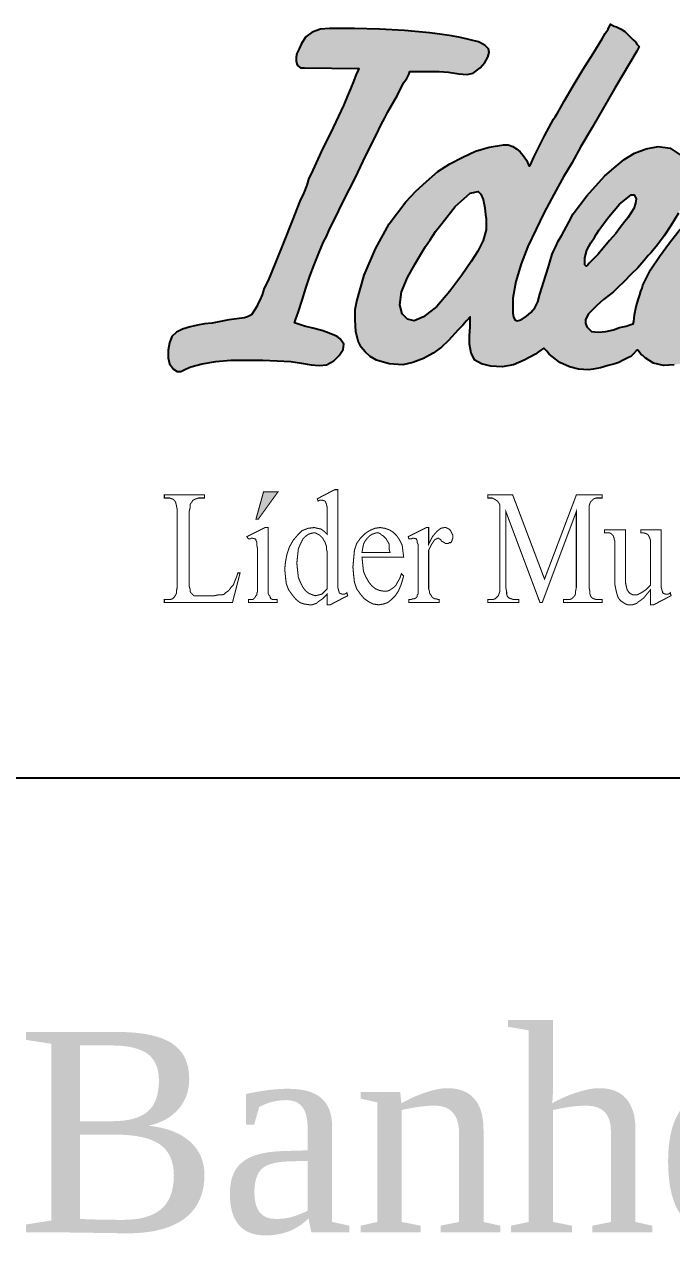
# Model space of a CAD drawing. Extents: x -6357 to -2157, y -7646 to -1706.
# Drawn here: x -5455.6 to -5197.2, y -7103.8 to -6619.9 of the extents above; entities that cross this region are included whole.
import ezdxf

# ---------------------------------------------------------------- set-up
doc = ezdxf.new("R2010")
doc.units = 0
doc.header["$LTSCALE"] = 30
doc.header["$MEASUREMENT"] = 0
doc.layers.get('0').update_dxf_attribs({"linetype": 'CONTINUOUS'})
for name, color, linetype in [('CAMADA_1', 7, 'CONTINUOUS'), ('FINA', 7, 'CONTINUOUS'), ('RAHMEN07', 5, 'CONTINUOUS')]:
    doc.layers.add(name, color=color, linetype=linetype)
doc.styles.add('FA', font='TIMES.TTF')

msp = doc.modelspace()

# ---------------------------------------------------------------- hatches: boundary and pattern name
at = {"linetype": 'CONTINUOUS'}
h = msp.add_hatch(color=5, dxfattribs=at)
h.paths.add_polyline_path([(-5254.6, -6708.631), (-5257.321, -6715.585), (-5259.438, -6722.538), (-5260.647, -6729.19), (-5260.647, -6735.236), (-5260.344, -6736.748), (-5259.739, -6737.957), (-5258.833, -6738.26), (-5257.321, -6737.957), (-5255.205, -6736.446), (-5253.391, -6734.934), (-5251.879, -6733.12), (-5250.67, -6730.701), (-5249.763, -6727.678), (-5248.251, -6722.538), (-5246.437, -6717.097), (-5244.926, -6711.654), (-5244.322, -6710.445), (-5243.414, -6708.631), (-5242.508, -6706.515), (-5240.996, -6704.097), (-5238.275, -6698.957), (-5236.461, -6695.631), (-5231.019, -6688.375), (-5224.065, -6680.515), (-5220.136, -6677.189), (-5216.205, -6673.865), (-5211.973, -6671.445), (-5207.437, -6669.632), (-5202.601, -6668.725), (-5197.764, -6669.329), (-5193.833, -6672.051), (-5190.81, -6676.282), (-5189.904, -6680.515), (-5190.507, -6685.353), (-5192.321, -6690.19), (-5194.438, -6695.329), (-5197.461, -6700.166), (-5200.181, -6704.399), (-5202.903, -6708.026), (-5205.321, -6711.05), (-5206.531, -6712.259), (-5208.345, -6714.376), (-5210.763, -6717.097), (-5213.484, -6719.817), (-5216.205, -6722.538), (-5218.624, -6724.957), (-5220.438, -6726.77), (-5221.647, -6727.678), (-5224.367, -6729.794), (-5227.089, -6732.213), (-5229.205, -6734.329), (-5230.415, -6735.538), (-5231.019, -6736.748), (-5231.623, -6737.957), (-5231.623, -6739.166), (-5231.019, -6740.677), (-5229.205, -6742.491), (-5226.484, -6742.794), (-5223.461, -6742.491), (-5220.438, -6741.887), (-5218.019, -6740.98), (-5215.298, -6740.375), (-5213.484, -6739.771), (-5212.577, -6739.468), (-5212.274, -6738.561), (-5211.973, -6735.84), (-5211.368, -6732.515), (-5210.461, -6729.492), (-5209.857, -6727.98), (-5209.554, -6726.469), (-5208.949, -6725.26), (-5208.647, -6724.05), (-5205.624, -6718.004), (-5201.995, -6712.561), (-5198.066, -6707.12), (-5193.833, -6701.678), (-5184.159, -6691.701), (-5173.578, -6682.329), (-5169.043, -6678.702), (-5164.508, -6675.98), (-5159.67, -6673.562), (-5154.531, -6672.352), (-5149.996, -6672.051), (-5144.554, -6672.655), (-5141.834, -6673.562), (-5140.019, -6674.771), (-5138.81, -6676.282), (-5138.508, -6678.702), (-5138.81, -6679.911), (-5139.112, -6681.12), (-5139.415, -6682.027), (-5139.415, -6683.538), (-5139.112, -6684.445), (-5137.903, -6685.655), (-5136.996, -6685.655), (-5135.787, -6685.353), (-5134.094, -6684.506), (-5132.202, -6685.136), (-5130.902, -6687.087), (-5131.252, -6689.887), (-5131.856, -6693.515), (-5133.066, -6697.445), (-5134.578, -6701.678), (-5136.392, -6705.911), (-5137.601, -6709.84), (-5139.112, -6712.561), (-5139.717, -6714.073), (-5141.229, -6717.399), (-5142.74, -6720.724), (-5144.252, -6724.05), (-5145.763, -6727.375), (-5146.368, -6728.887), (-5146.973, -6730.701), (-5147.276, -6732.515), (-5147.276, -6734.329), (-5146.973, -6735.538), (-5146.066, -6736.143), (-5144.857, -6735.84), (-5143.648, -6735.236), (-5140.624, -6732.213), (-5137.601, -6727.98), (-5134.88, -6723.446), (-5133.066, -6719.817), (-5126.415, -6706.817), (-5119.764, -6693.515), (-5113.112, -6680.213), (-5106.462, -6667.212), (-5103.74, -6662.074), (-5100.717, -6656.329), (-5097.09, -6649.981), (-5092.857, -6643.632), (-5088.322, -6637.283), (-5083.485, -6631.841), (-5078.345, -6627.609), (-5072.904, -6624.585), (-5069.88, -6623.678), (-5066.857, -6623.678), (-5063.834, -6624.283), (-5061.718, -6626.097), (-5060.206, -6629.423), (-5059.904, -6633.352), (-5060.508, -6636.98), (-5061.718, -6641.213), (-5064.741, -6649.376), (-5068.369, -6657.236), (-5072.299, -6664.795), (-5076.834, -6672.051), (-5078.345, -6674.468), (-5081.067, -6678.097), (-5084.694, -6682.934), (-5089.23, -6688.678), (-5098.601, -6701.073), (-5107.066, -6712.561), (-5111.299, -6718.91), (-5114.624, -6725.26), (-5116.741, -6731.91), (-5117.647, -6739.166), (-5117.345, -6742.794), (-5116.741, -6747.027), (-5115.531, -6751.259), (-5113.112, -6754.282), (-5112.508, -6754.584), (-5111.903, -6755.189), (-5111.299, -6755.492), (-5110.39, -6755.946), (-5109.283, -6757.608), (-5109.787, -6759.12), (-5110.27, -6760.571), (-5110.996, -6760.934), (-5111.601, -6761.538), (-5115.229, -6763.654), (-5119.462, -6764.259), (-5123.694, -6763.352), (-5127.322, -6761.538), (-5129.741, -6759.724), (-5131.252, -6757.305), (-5132.159, -6754.584), (-5132.764, -6751.259), (-5133.066, -6748.841), (-5133.066, -6746.724), (-5133.444, -6744.08), (-5134.275, -6744.91), (-5136.089, -6747.027), (-5138.81, -6749.445), (-5140.926, -6751.561), (-5142.288, -6752.922), (-5143.648, -6753.376), (-5144.252, -6753.98), (-5147.88, -6755.794), (-5152.112, -6756.701), (-5156.345, -6756.399), (-5160.578, -6754.584), (-5161.485, -6753.678), (-5162.693, -6752.468), (-5163.601, -6750.654), (-5164.206, -6748.841), (-5164.809, -6748.236), (-5164.206, -6747.027), (-5163.91, -6734.034), (-5166.321, -6736.446), (-5168.74, -6739.166), (-5171.461, -6741.887), (-5176.298, -6746.724), (-5181.136, -6750.353), (-5186.275, -6753.376), (-5192.321, -6755.189), (-5196.252, -6755.794), (-5200.484, -6756.096), (-5204.414, -6755.189), (-5207.74, -6753.073), (-5208.647, -6752.166), (-5209.554, -6751.561), (-5210.158, -6750.654), (-5210.763, -6750.05), (-5211.066, -6750.05), (-5212.577, -6751.561), (-5213.484, -6752.468), (-5214.694, -6753.073), (-5216.507, -6753.98), (-5218.321, -6754.887), (-5219.833, -6755.492), (-5222.554, -6756.096), (-5225.577, -6757.003), (-5228.6, -6757.607), (-5230.415, -6757.91), (-5234.345, -6757.607), (-5237.972, -6756.701), (-5241.903, -6754.887), (-5244.926, -6752.468), (-5246.136, -6751.561), (-5247.042, -6750.353), (-5247.949, -6749.445), (-5248.191, -6749.203), (-5249.461, -6750.05), (-5250.368, -6750.654), (-5251.576, -6751.561), (-5256.112, -6753.98), (-5260.344, -6755.794), (-5264.88, -6756.701), (-5269.414, -6756.399), (-5273.042, -6755.492), (-5275.763, -6753.98), (-5277.275, -6751.259), (-5277.879, -6747.631), (-5277.879, -6744.306), (-5277.577, -6740.677), (-5277.577, -6737.957), (-5277.577, -6736.748), (-5279.088, -6738.26), (-5280.6, -6740.073), (-5282.414, -6741.887), (-5286.345, -6746.12), (-5289.065, -6748.841), (-5292.391, -6751.259), (-5296.321, -6753.376), (-5300.554, -6754.887), (-5304.484, -6755.794), (-5309.925, -6755.492), (-5315.065, -6753.98), (-5317.484, -6752.468), (-5319.601, -6750.654), (-5321.111, -6748.841), (-5322.321, -6746.422), (-5323.228, -6742.491), (-5323.53, -6737.957), (-5323.53, -6733.724), (-5322.925, -6730.398), (-5319.902, -6720.12), (-5315.368, -6709.538), (-5309.925, -6699.562), (-5303.274, -6690.795), (-5299.344, -6686.562), (-5295.112, -6682.632), (-5290.577, -6678.702), (-5285.739, -6675.678), (-5280.6, -6672.957), (-5275.46, -6670.539), (-5270.019, -6669.027), (-5264.275, -6668.12), (-5262.461, -6668.12), (-5260.647, -6668.725), (-5259.135, -6669.632), (-5257.623, -6670.842), (-5256.415, -6672.352), (-5255.205, -6674.166), (-5254.298, -6675.98), (-5253.996, -6676.585), (-5253.693, -6676.282), (-5253.089, -6675.074), (-5252.182, -6672.957), (-5250.973, -6670.539), (-5247.949, -6664.492), (-5244.322, -6657.841), (-5243.717, -6656.934), (-5242.809, -6655.422), (-5241.6, -6653.306), (-5240.089, -6650.585), (-5236.461, -6644.539), (-5232.531, -6637.888), (-5228.6, -6631.539), (-5224.973, -6625.795), (-5223.764, -6623.678), (-5222.554, -6621.864), (-5221.586, -6619.929), (-5220.136, -6620.655), (-5219.228, -6620.958), (-5217.414, -6621.864), (-5215.903, -6622.771), (-5214.391, -6624.283), (-5212.577, -6626.097), (-5211.67, -6627.004), (-5211.066, -6627.91), (-5210.159, -6628.818), (-5211.066, -6630.632), (-5219.833, -6645.446), (-5228.902, -6661.166), (-5233.438, -6668.725), (-5237.066, -6675.376), (-5240.391, -6680.818), (-5242.508, -6684.748), (-5245.228, -6689.585), (-5248.251, -6695.329), (-5251.275, -6701.678)])
h.paths.add_polyline_path([(-5101.927, -6687.167), (-5101.927, -6685.655), (-5101.02, -6682.934), (-5100.113, -6680.213), (-5099.206, -6678.399), (-5097.694, -6675.376), (-5095.88, -6671.445), (-5093.764, -6667.212), (-5091.345, -6662.678), (-5088.624, -6658.143), (-5086.206, -6654.213), (-5083.787, -6650.585), (-5081.368, -6648.167), (-5080.462, -6647.259), (-5079.251, -6646.05), (-5078.345, -6646.05), (-5078.648, -6646.655), (-5079.253, -6648.771), (-5080.462, -6651.795), (-5081.974, -6655.12), (-5083.485, -6658.445), (-5084.997, -6661.772), (-5086.206, -6664.492), (-5087.113, -6666.306), (-5089.834, -6671.445), (-5092.857, -6676.888), (-5096.484, -6682.027), (-5101.02, -6686.562)], flags=16)
h.paths.add_polyline_path([(-5161.182, -6697.445), (-5162.392, -6698.655), (-5164.508, -6700.771), (-5166.624, -6702.887), (-5168.74, -6705.003), (-5169.949, -6706.515), (-5171.461, -6708.026), (-5172.368, -6709.538), (-5172.671, -6711.05), (-5172.368, -6712.259), (-5171.461, -6712.863), (-5170.554, -6713.167), (-5168.685, -6713.633), (-5167.95, -6715.842), (-5169.345, -6717.701), (-5171.763, -6721.027), (-5175.391, -6725.561), (-5179.322, -6729.794), (-5182.345, -6732.817), (-5184.159, -6734.329), (-5186.275, -6736.143), (-5189.499, -6738.561), (-5191.114, -6738.561), (-5192.019, -6737.654), (-5192.852, -6736.82), (-5193.228, -6734.934), (-5193.673, -6732.711), (-5192.927, -6730.097), (-5192.019, -6727.678), (-5190.81, -6725.561), (-5189.842, -6723.142), (-5188.391, -6721.329), (-5186.88, -6718.91), (-5185.368, -6716.492), (-5182.042, -6711.654), (-5179.322, -6708.026), (-5176.601, -6704.701), (-5172.973, -6700.468), (-5169.043, -6695.933), (-5165.415, -6692.91), (-5164.81, -6692.608), (-5163.45, -6691.701), (-5162.693, -6691.701), (-5161.113, -6691.306), (-5160.275, -6693.817), (-5160.275, -6695.027), (-5160.275, -6696.084)], flags=16)
h.paths.add_polyline_path([(-5211.368, -6689.585), (-5211.67, -6691.398), (-5212.274, -6693.515), (-5213.484, -6695.329), (-5214.694, -6697.143), (-5215.903, -6698.655), (-5217.717, -6701.073), (-5219.53, -6703.491), (-5221.95, -6706.213), (-5226.484, -6711.654), (-5230.112, -6715.282), (-5230.717, -6715.887), (-5231.321, -6716.493), (-5231.926, -6715.887), (-5231.926, -6713.167), (-5231.019, -6710.143), (-5229.508, -6707.12), (-5227.996, -6705.003), (-5227.391, -6703.794), (-5226.182, -6701.98), (-5224.367, -6699.562), (-5222.252, -6696.841), (-5218.019, -6691.701), (-5213.402, -6688.073), (-5212.124, -6688.073)], flags=16)
h.paths.add_polyline_path([(-5271.228, -6701.98), (-5272.437, -6706.213), (-5274.554, -6710.445), (-5277.275, -6714.678), (-5280.902, -6720.12), (-5285.739, -6726.469), (-5290.879, -6732.515), (-5296.321, -6736.748), (-5299.949, -6738.26), (-5302.671, -6737.654), (-5304.786, -6735.538), (-5305.693, -6731.91), (-5305.088, -6726.77), (-5302.671, -6721.027), (-5299.647, -6715.585), (-5296.926, -6711.05), (-5295.415, -6708.631), (-5293.601, -6705.911), (-5291.484, -6702.585), (-5288.763, -6699.26), (-5283.624, -6692.608), (-5277.654, -6687.303), (-5274.453, -6686.663), (-5273.344, -6687.772), (-5272.437, -6689.887), (-5271.833, -6693.213), (-5271.53, -6695.933), (-5271.228, -6697.445)], flags=16)
at = {"layer": 'RAHMEN07', "linetype": 'CONTINUOUS'}
msp.add_hatch(color=256, dxfattribs=at).paths.add_polyline_path([(-5341.669, -6720.422), (-5339.855, -6715.887), (-5338.344, -6711.957), (-5336.832, -6708.329), (-5336.228, -6706.817), (-5335.018, -6704.701), (-5333.809, -6701.678), (-5331.995, -6698.352), (-5328.065, -6690.19), (-5323.53, -6681.422), (-5319.298, -6672.352), (-5315.065, -6663.888), (-5313.251, -6660.259), (-5311.74, -6657.236), (-5310.531, -6654.818), (-5309.623, -6653.306), (-5306.6, -6648.167), (-5304.181, -6643.329), (-5302.972, -6641.515), (-5302.065, -6640.004), (-5301.662, -6638.794), (-5300.856, -6638.794), (-5299.647, -6638.794), (-5297.53, -6638.794), (-5295.112, -6638.794), (-5289.972, -6638.794), (-5286.345, -6639.097), (-5282.112, -6639.701), (-5278.786, -6640.004), (-5276.368, -6639.399), (-5273.646, -6637.283), (-5271.833, -6635.166), (-5270.623, -6633.051), (-5270.019, -6631.237), (-5270.321, -6629.724), (-5271.833, -6628.214), (-5274.252, -6627.004), (-5277.577, -6626.097), (-5281.508, -6625.19), (-5285.135, -6624.585), (-5288.763, -6623.981), (-5291.786, -6623.678), (-5293.903, -6623.376), (-5303.879, -6622.469), (-5313.856, -6621.864), (-5323.833, -6621.562), (-5333.809, -6621.562), (-5337.437, -6621.864), (-5340.763, -6623.073), (-5343.182, -6624.887), (-5344.995, -6627.609), (-5345.902, -6629.724), (-5346.809, -6631.539), (-5347.111, -6633.051), (-5347.111, -6634.562), (-5346.809, -6635.772), (-5346.507, -6636.376), (-5345.902, -6636.98), (-5345.298, -6637.283), (-5344.995, -6637.283), (-5344.693, -6637.283), (-5344.39, -6637.283), (-5343.786, -6637.283), (-5322.018, -6637.586), (-5322.321, -6638.19), (-5323.228, -6640.306), (-5324.135, -6642.725), (-5325.344, -6645.748), (-5326.553, -6648.469), (-5328.065, -6652.096), (-5330.181, -6656.632), (-5332.297, -6661.166), (-5337.135, -6670.842), (-5341.065, -6679.608), (-5341.972, -6681.422), (-5342.879, -6684.143), (-5344.088, -6687.167), (-5345.6, -6690.492), (-5348.623, -6698.352), (-5351.948, -6706.817), (-5355.274, -6714.98), (-5358.297, -6722.236), (-5359.809, -6725.26), (-5360.716, -6727.98), (-5361.623, -6730.097), (-5362.228, -6731.306), (-5362.832, -6732.515), (-5363.739, -6734.026), (-5364.949, -6735.84), (-5366.46, -6736.748), (-5367.669, -6737.05), (-5374.019, -6737.957), (-5380.67, -6739.166), (-5383.693, -6739.468), (-5386.413, -6740.073), (-5388.228, -6740.375), (-5389.436, -6740.677), (-5392.46, -6741.585), (-5394.879, -6742.794), (-5396.692, -6744.608), (-5397.6, -6747.027), (-5398.204, -6750.05), (-5398.204, -6753.073), (-5397.6, -6755.492), (-5396.088, -6757.607), (-5394.576, -6758.515), (-5393.065, -6758.515), (-5391.251, -6757.607), (-5389.135, -6756.701), (-5384.599, -6755.492), (-5379.158, -6754.584), (-5373.111, -6753.98), (-5366.763, -6753.98), (-5360.413, -6753.98), (-5354.67, -6754.282), (-5349.228, -6754.584), (-5344.995, -6755.189), (-5341.065, -6755.794), (-5337.74, -6756.096), (-5335.018, -6755.794), (-5331.995, -6754.282), (-5329.879, -6752.166), (-5328.367, -6749.747), (-5328.065, -6747.631), (-5329.577, -6745.514), (-5330.786, -6744.608), (-5332.6, -6743.701), (-5335.018, -6742.794), (-5336.832, -6742.19), (-5340.46, -6741.283), (-5343.786, -6740.375), (-5346.507, -6739.468), (-5347.809, -6739.143), (-5347.414, -6737.957), (-5346.809, -6736.446), (-5346.205, -6734.631), (-5344.693, -6730.097), (-5343.182, -6725.26)])

# ---------------------------------------------------------------- linework, layer by layer
at = {"color": 5, "linetype": 'CONTINUOUS'}
for points in [[(-5196.252, -6755.794), (-5200.484, -6756.096), (-5204.414, -6755.189), (-5207.74, -6753.073), (-5208.647, -6752.166), (-5209.554, -6751.561), (-5210.158, -6750.654), (-5210.763, -6750.05), (-5211.066, -6750.05), (-5212.577, -6751.561), (-5213.484, -6752.468), (-5214.694, -6753.073), (-5216.507, -6753.98), (-5218.321, -6754.887), (-5219.833, -6755.492), (-5222.554, -6756.096), (-5225.577, -6757.003), (-5228.6, -6757.607), (-5230.415, -6757.91), (-5234.345, -6757.607), (-5237.972, -6756.701), (-5241.903, -6754.887), (-5244.926, -6752.468), (-5246.136, -6751.561), (-5247.042, -6750.353), (-5247.949, -6749.445), (-5248.191, -6749.203), (-5249.461, -6750.05), (-5250.368, -6750.654), (-5251.576, -6751.561), (-5256.112, -6753.98), (-5260.344, -6755.794), (-5264.88, -6756.701), (-5269.414, -6756.399), (-5273.042, -6755.492), (-5275.763, -6753.98), (-5277.275, -6751.259), (-5277.879, -6747.631), (-5277.879, -6744.306), (-5277.577, -6740.677), (-5277.577, -6737.957), (-5277.577, -6736.748), (-5279.088, -6738.26), (-5280.6, -6740.073), (-5282.414, -6741.887), (-5286.345, -6746.12), (-5289.065, -6748.841), (-5292.391, -6751.259), (-5296.321, -6753.376), (-5300.554, -6754.887), (-5304.484, -6755.794), (-5309.925, -6755.492), (-5315.065, -6753.98), (-5317.484, -6752.468), (-5319.601, -6750.654), (-5321.111, -6748.841), (-5322.321, -6746.422), (-5323.228, -6742.491), (-5323.53, -6737.957), (-5323.53, -6733.724), (-5322.925, -6730.398), (-5319.902, -6720.12), (-5315.368, -6709.538), (-5309.925, -6699.562), (-5303.274, -6690.795), (-5299.344, -6686.562), (-5295.112, -6682.632), (-5290.577, -6678.702), (-5285.739, -6675.678), (-5280.6, -6672.957), (-5275.46, -6670.539), (-5270.019, -6669.027), (-5264.275, -6668.12), (-5262.461, -6668.12), (-5260.647, -6668.725), (-5259.135, -6669.632), (-5257.623, -6670.842), (-5256.415, -6672.352), (-5255.205, -6674.166), (-5254.298, -6675.98), (-5253.996, -6676.585), (-5253.693, -6676.282), (-5253.089, -6675.074), (-5252.182, -6672.957), (-5250.973, -6670.539), (-5247.949, -6664.492), (-5244.322, -6657.841), (-5243.717, -6656.934), (-5242.809, -6655.422), (-5241.6, -6653.306), (-5240.089, -6650.585), (-5236.461, -6644.539), (-5232.531, -6637.888), (-5228.6, -6631.539), (-5224.973, -6625.795), (-5223.764, -6623.678), (-5222.554, -6621.864), (-5221.586, -6619.929), (-5220.136, -6620.655), (-5219.228, -6620.958), (-5217.414, -6621.864), (-5215.903, -6622.771), (-5214.391, -6624.283), (-5212.577, -6626.097), (-5211.67, -6627.004), (-5211.066, -6627.91), (-5210.159, -6628.818), (-5211.066, -6630.632), (-5219.833, -6645.446), (-5228.902, -6661.166), (-5233.438, -6668.725), (-5237.066, -6675.376), (-5240.391, -6680.818), (-5242.508, -6684.748), (-5245.228, -6689.585), (-5248.251, -6695.329), (-5251.275, -6701.678), (-5254.6, -6708.631), (-5257.321, -6715.585), (-5259.438, -6722.538), (-5260.647, -6729.19), (-5260.647, -6735.236), (-5260.344, -6736.748), (-5259.739, -6737.957), (-5258.833, -6738.26), (-5257.321, -6737.957), (-5255.205, -6736.446), (-5253.391, -6734.934), (-5251.879, -6733.12), (-5250.67, -6730.701), (-5249.763, -6727.678), (-5248.251, -6722.538), (-5246.437, -6717.097), (-5244.926, -6711.654), (-5244.322, -6710.445), (-5243.414, -6708.631), (-5242.508, -6706.515), (-5240.996, -6704.097), (-5238.275, -6698.957), (-5236.461, -6695.631), (-5231.019, -6688.375), (-5224.065, -6680.515), (-5220.136, -6677.189), (-5216.205, -6673.865), (-5211.973, -6671.445), (-5207.437, -6669.632), (-5202.601, -6668.725), (-5197.764, -6669.329), (-5193.833, -6672.051)], [(-5194.438, -6695.329), (-5197.461, -6700.166), (-5200.181, -6704.399), (-5202.903, -6708.026), (-5205.321, -6711.05), (-5206.531, -6712.259), (-5208.345, -6714.376), (-5210.763, -6717.097), (-5213.484, -6719.817), (-5216.205, -6722.538), (-5218.624, -6724.957), (-5220.438, -6726.77), (-5221.647, -6727.678), (-5224.367, -6729.794), (-5227.089, -6732.213), (-5229.205, -6734.329), (-5230.415, -6735.538), (-5231.019, -6736.748), (-5231.623, -6737.957), (-5231.623, -6739.166), (-5231.019, -6740.677), (-5229.205, -6742.491), (-5226.484, -6742.794), (-5223.461, -6742.491), (-5220.438, -6741.887), (-5218.019, -6740.98), (-5215.298, -6740.375), (-5213.484, -6739.771), (-5212.577, -6739.468), (-5212.274, -6738.561), (-5211.973, -6735.84), (-5211.368, -6732.515), (-5210.461, -6729.492), (-5209.857, -6727.98), (-5209.554, -6726.469), (-5208.949, -6725.26), (-5208.647, -6724.05), (-5205.624, -6718.004), (-5201.995, -6712.561), (-5198.066, -6707.12), (-5193.833, -6701.678)]]:
    msp.add_lwpolyline(points, dxfattribs=at)
for points in [[(-5271.228, -6701.98), (-5272.437, -6706.213), (-5274.554, -6710.445), (-5277.275, -6714.678), (-5280.902, -6720.12), (-5285.739, -6726.469), (-5290.879, -6732.515), (-5296.321, -6736.748), (-5299.949, -6738.26), (-5302.671, -6737.654), (-5304.786, -6735.538), (-5305.693, -6731.91), (-5305.088, -6726.77), (-5302.671, -6721.027), (-5299.647, -6715.585), (-5296.926, -6711.05), (-5295.415, -6708.631), (-5293.601, -6705.911), (-5291.484, -6702.585), (-5288.763, -6699.26), (-5283.624, -6692.608), (-5277.654, -6687.303), (-5274.453, -6686.663), (-5273.344, -6687.772), (-5272.437, -6689.887), (-5271.833, -6693.213), (-5271.53, -6695.933), (-5271.228, -6697.445)], [(-5211.368, -6689.585), (-5211.67, -6691.398), (-5212.274, -6693.515), (-5213.484, -6695.329), (-5214.694, -6697.143), (-5215.903, -6698.655), (-5217.717, -6701.073), (-5219.53, -6703.491), (-5221.95, -6706.213), (-5226.484, -6711.654), (-5230.112, -6715.282), (-5230.717, -6715.887), (-5231.321, -6716.493), (-5231.926, -6715.887), (-5231.926, -6713.167), (-5231.019, -6710.143), (-5229.508, -6707.12), (-5227.996, -6705.003), (-5227.391, -6703.794), (-5226.182, -6701.98), (-5224.367, -6699.562), (-5222.252, -6696.841), (-5218.019, -6691.701), (-5213.402, -6688.073), (-5212.124, -6688.073)]]:
    msp.add_lwpolyline(points, close=True, dxfattribs=at)
at = {"layer": 'CAMADA_1', "color": 5, "linetype": 'CONTINUOUS', "const_width": 0.42}
for points in [[(-5343.786, -6637.283), (-5322.018, -6637.586), (-5322.321, -6638.19), (-5323.228, -6640.306), (-5324.135, -6642.725), (-5325.344, -6645.748), (-5326.553, -6648.469), (-5328.065, -6652.096), (-5330.181, -6656.632), (-5332.297, -6661.166), (-5337.135, -6670.842), (-5341.065, -6679.608), (-5341.972, -6681.422), (-5342.879, -6684.143), (-5344.088, -6687.167), (-5345.6, -6690.492), (-5348.623, -6698.352), (-5351.948, -6706.817), (-5355.274, -6714.98), (-5358.297, -6722.236), (-5359.809, -6725.26), (-5360.716, -6727.98), (-5361.623, -6730.097), (-5362.228, -6731.306), (-5362.832, -6732.515), (-5363.739, -6734.026), (-5364.949, -6735.84), (-5366.46, -6736.748), (-5367.669, -6737.05), (-5374.019, -6737.957), (-5380.67, -6739.166), (-5383.693, -6739.468), (-5386.413, -6740.073), (-5388.228, -6740.375), (-5389.436, -6740.677), (-5392.46, -6741.585), (-5394.879, -6742.794), (-5396.692, -6744.608), (-5397.6, -6747.027), (-5398.204, -6750.05), (-5398.204, -6753.073), (-5397.6, -6755.492), (-5396.088, -6757.607), (-5394.576, -6758.515), (-5393.065, -6758.515), (-5391.251, -6757.607), (-5389.135, -6756.701), (-5384.599, -6755.492), (-5379.158, -6754.584), (-5373.111, -6753.98), (-5366.763, -6753.98), (-5360.413, -6753.98), (-5354.67, -6754.282), (-5349.228, -6754.584), (-5344.995, -6755.189), (-5341.065, -6755.794), (-5337.74, -6756.096), (-5335.018, -6755.794), (-5331.995, -6754.282), (-5329.879, -6752.166), (-5328.367, -6749.747), (-5328.065, -6747.631), (-5329.577, -6745.514), (-5330.786, -6744.608), (-5332.6, -6743.701), (-5335.018, -6742.794), (-5336.832, -6742.19), (-5340.46, -6741.283), (-5343.786, -6740.375), (-5346.507, -6739.468), (-5347.716, -6739.166), (-5347.716, -6738.863), (-5347.414, -6737.957), (-5346.809, -6736.446), (-5346.205, -6734.631), (-5344.693, -6730.097), (-5343.182, -6725.26), (-5341.669, -6720.422), (-5339.855, -6715.887), (-5338.344, -6711.957), (-5336.832, -6708.329), (-5336.228, -6706.817), (-5335.018, -6704.701), (-5333.809, -6701.678), (-5331.995, -6698.352), (-5328.065, -6690.19), (-5323.53, -6681.422), (-5319.298, -6672.352), (-5315.065, -6663.888), (-5313.251, -6660.259), (-5311.74, -6657.236), (-5310.531, -6654.818), (-5309.623, -6653.306), (-5306.6, -6648.167), (-5304.181, -6643.329), (-5302.972, -6641.515), (-5302.065, -6640.004), (-5301.763, -6639.097), (-5301.461, -6638.794), (-5300.856, -6638.794), (-5299.647, -6638.794), (-5297.53, -6638.794), (-5295.112, -6638.794), (-5289.972, -6638.794), (-5286.345, -6639.097), (-5282.112, -6639.701), (-5278.786, -6640.004), (-5276.368, -6639.399), (-5273.646, -6637.283), (-5271.833, -6635.166), (-5270.623, -6633.051), (-5270.019, -6631.237), (-5270.321, -6629.724), (-5271.833, -6628.214), (-5274.252, -6627.004), (-5277.577, -6626.097), (-5281.508, -6625.19), (-5285.135, -6624.585), (-5288.763, -6623.981), (-5291.786, -6623.678), (-5293.903, -6623.376), (-5303.879, -6622.469), (-5313.856, -6621.864), (-5323.833, -6621.562), (-5333.809, -6621.562), (-5337.437, -6621.864), (-5340.763, -6623.073), (-5343.182, -6624.887), (-5344.995, -6627.609), (-5345.902, -6629.724), (-5346.809, -6631.539), (-5347.111, -6633.051), (-5347.111, -6634.562), (-5346.809, -6635.772), (-5346.507, -6636.376), (-5345.902, -6636.98), (-5345.298, -6637.283), (-5344.995, -6637.283), (-5344.693, -6637.283), (-5344.39, -6637.283), (-5343.786, -6637.283)], [(-5193.833, -6672.051), (-5197.764, -6669.329), (-5202.601, -6668.725), (-5207.437, -6669.632), (-5211.973, -6671.445), (-5216.205, -6673.865), (-5220.136, -6677.189), (-5224.065, -6680.515), (-5231.019, -6688.375), (-5236.461, -6695.631), (-5238.275, -6698.957), (-5240.996, -6704.097), (-5242.508, -6706.515), (-5243.414, -6708.631), (-5244.322, -6710.445), (-5244.926, -6711.654), (-5246.437, -6717.097), (-5248.251, -6722.538), (-5249.763, -6727.678), (-5250.67, -6730.701), (-5251.879, -6733.12), (-5253.391, -6734.934), (-5255.205, -6736.446), (-5257.321, -6737.957), (-5258.833, -6738.26), (-5259.739, -6737.957), (-5260.344, -6736.748), (-5260.647, -6735.236), (-5260.647, -6729.19), (-5259.438, -6722.538), (-5257.321, -6715.585), (-5254.6, -6708.631), (-5251.275, -6701.678), (-5248.251, -6695.329), (-5245.228, -6689.585), (-5242.508, -6684.748), (-5240.391, -6680.818), (-5237.066, -6675.376), (-5233.438, -6668.725), (-5228.902, -6661.166), (-5219.833, -6645.446), (-5211.066, -6630.632), (-5210.461, -6629.423), (-5210.461, -6628.516), (-5211.066, -6627.91), (-5211.67, -6627.004), (-5212.577, -6626.097), (-5214.391, -6624.283), (-5215.903, -6622.771), (-5217.414, -6621.864), (-5219.228, -6620.958), (-5220.136, -6620.655), (-5220.74, -6620.353), (-5221.042, -6620.353), (-5221.647, -6620.353), (-5221.95, -6620.655), (-5222.554, -6621.864), (-5223.764, -6623.678), (-5224.973, -6625.795), (-5228.6, -6631.539), (-5232.531, -6637.888), (-5236.461, -6644.539), (-5240.089, -6650.585), (-5241.6, -6653.306), (-5242.809, -6655.422), (-5243.717, -6656.934), (-5244.322, -6657.841), (-5247.949, -6664.492), (-5250.973, -6670.539), (-5252.182, -6672.957), (-5253.089, -6675.074), (-5253.693, -6676.282), (-5253.996, -6676.585), (-5254.298, -6675.98), (-5255.205, -6674.166), (-5256.415, -6672.352), (-5257.623, -6670.842), (-5259.135, -6669.632), (-5260.647, -6668.725), (-5262.461, -6668.12), (-5264.275, -6668.12), (-5270.019, -6669.027), (-5275.46, -6670.539), (-5280.6, -6672.957), (-5285.739, -6675.678), (-5290.577, -6678.702), (-5295.112, -6682.632), (-5299.344, -6686.562), (-5303.274, -6690.795), (-5309.925, -6699.562), (-5315.368, -6709.538), (-5319.902, -6720.12), (-5322.925, -6730.398), (-5323.53, -6733.724), (-5323.53, -6737.957), (-5323.228, -6742.491), (-5322.321, -6746.422), (-5321.111, -6748.841), (-5319.601, -6750.654), (-5317.484, -6752.468), (-5315.065, -6753.98), (-5309.925, -6755.492), (-5304.484, -6755.794), (-5300.554, -6754.887), (-5296.321, -6753.376), (-5292.391, -6751.259), (-5289.065, -6748.841), (-5286.345, -6746.12), (-5282.414, -6741.887), (-5280.6, -6740.073), (-5279.088, -6738.26), (-5277.879, -6737.05), (-5277.577, -6736.748), (-5277.577, -6737.957), (-5277.577, -6740.677), (-5277.879, -6744.306), (-5277.879, -6747.631), (-5277.275, -6751.259), (-5275.763, -6753.98), (-5273.042, -6755.492), (-5269.414, -6756.399), (-5264.88, -6756.701), (-5260.344, -6755.794), (-5256.112, -6753.98), (-5251.576, -6751.561), (-5250.368, -6750.654), (-5249.461, -6750.05), (-5248.554, -6749.445), (-5248.251, -6749.143), (-5247.949, -6749.445), (-5247.042, -6750.353), (-5246.136, -6751.561), (-5244.926, -6752.468), (-5241.903, -6754.887), (-5237.972, -6756.701), (-5234.345, -6757.607), (-5230.415, -6757.91), (-5228.6, -6757.607), (-5225.577, -6757.003), (-5222.554, -6756.096), (-5219.833, -6755.492), (-5218.321, -6754.887), (-5216.507, -6753.98), (-5214.694, -6753.073), (-5213.484, -6752.468), (-5212.577, -6751.561), (-5211.67, -6750.654), (-5211.368, -6750.05), (-5210.763, -6750.05), (-5210.158, -6750.654), (-5209.554, -6751.561), (-5208.647, -6752.166), (-5207.74, -6753.073), (-5204.414, -6755.189), (-5200.484, -6756.096), (-5196.252, -6755.794)], [(-5278.182, -6687.772), (-5276.973, -6687.167), (-5275.46, -6686.864), (-5274.252, -6686.864), (-5273.344, -6687.772), (-5272.437, -6689.887), (-5271.833, -6693.213), (-5271.53, -6695.933), (-5271.228, -6697.445), (-5271.228, -6701.98), (-5272.437, -6706.213), (-5274.554, -6710.445), (-5277.275, -6714.678), (-5280.902, -6720.12), (-5285.739, -6726.469), (-5290.879, -6732.515), (-5296.321, -6736.748), (-5299.949, -6738.26), (-5302.671, -6737.654), (-5304.786, -6735.538), (-5305.693, -6731.91), (-5305.088, -6726.77), (-5302.671, -6721.027), (-5299.647, -6715.585), (-5296.926, -6711.05), (-5295.415, -6708.631), (-5293.601, -6705.911), (-5291.484, -6702.585), (-5288.763, -6699.26), (-5283.624, -6692.608), (-5278.182, -6687.772)], [(-5212.88, -6688.073), (-5212.274, -6688.073), (-5211.973, -6688.375), (-5211.67, -6688.981), (-5211.368, -6689.585), (-5211.67, -6691.398), (-5212.274, -6693.515), (-5213.484, -6695.329), (-5214.694, -6697.143), (-5215.903, -6698.655), (-5217.717, -6701.073), (-5219.53, -6703.491), (-5221.95, -6706.213), (-5226.484, -6711.654), (-5230.112, -6715.282), (-5230.717, -6715.887), (-5231.019, -6716.19), (-5231.623, -6716.19), (-5231.926, -6715.887), (-5231.926, -6713.167), (-5231.019, -6710.143), (-5229.508, -6707.12), (-5227.996, -6705.003), (-5227.391, -6703.794), (-5226.182, -6701.98), (-5224.367, -6699.562), (-5222.252, -6696.841), (-5218.019, -6691.701), (-5213.787, -6688.375), (-5212.88, -6688.073)], [(-5193.833, -6701.678), (-5198.066, -6707.12), (-5201.995, -6712.561), (-5205.624, -6718.004), (-5208.647, -6724.05), (-5208.949, -6725.26), (-5209.554, -6726.469), (-5209.857, -6727.98), (-5210.461, -6729.492), (-5211.368, -6732.515), (-5211.973, -6735.84), (-5212.274, -6738.561), (-5212.577, -6739.468), (-5213.484, -6739.771), (-5215.298, -6740.375), (-5218.019, -6740.98), (-5220.438, -6741.887), (-5223.461, -6742.491), (-5226.484, -6742.794), (-5229.205, -6742.491), (-5231.019, -6740.677), (-5231.623, -6739.166), (-5231.623, -6737.957), (-5231.019, -6736.748), (-5230.415, -6735.538), (-5229.205, -6734.329), (-5227.089, -6732.213), (-5224.367, -6729.794), (-5221.647, -6727.678), (-5220.438, -6726.77), (-5218.624, -6724.957), (-5216.205, -6722.538), (-5213.484, -6719.817), (-5210.763, -6717.097), (-5208.345, -6714.376), (-5206.531, -6712.259), (-5205.321, -6711.05), (-5202.903, -6708.026), (-5200.181, -6704.399), (-5197.461, -6700.166), (-5194.438, -6695.329)]]:
    msp.add_lwpolyline(points, dxfattribs=at)
at = {"layer": 'CAMADA_1', "color": 5, "linetype": 'CONTINUOUS'}
msp.add_lwpolyline([(-5341.669, -6720.422), (-5339.855, -6715.887), (-5338.344, -6711.957), (-5336.832, -6708.329), (-5336.228, -6706.817), (-5335.018, -6704.701), (-5333.809, -6701.678), (-5331.995, -6698.352), (-5328.065, -6690.19), (-5323.53, -6681.422), (-5319.298, -6672.352), (-5315.065, -6663.888), (-5313.251, -6660.259), (-5311.74, -6657.236), (-5310.531, -6654.818), (-5309.623, -6653.306), (-5306.6, -6648.167), (-5304.181, -6643.329), (-5302.972, -6641.515), (-5302.065, -6640.004), (-5301.662, -6638.794), (-5300.856, -6638.794), (-5299.647, -6638.794), (-5297.53, -6638.794), (-5295.112, -6638.794), (-5289.972, -6638.794), (-5286.345, -6639.097), (-5282.112, -6639.701), (-5278.786, -6640.004), (-5276.368, -6639.399), (-5273.646, -6637.283), (-5271.833, -6635.166), (-5270.623, -6633.051), (-5270.019, -6631.237), (-5270.321, -6629.724), (-5271.833, -6628.214), (-5274.252, -6627.004), (-5277.577, -6626.097), (-5281.508, -6625.19), (-5285.135, -6624.585), (-5288.763, -6623.981), (-5291.786, -6623.678), (-5293.903, -6623.376), (-5303.879, -6622.469), (-5313.856, -6621.864), (-5323.833, -6621.562), (-5333.809, -6621.562), (-5337.437, -6621.864), (-5340.763, -6623.073), (-5343.182, -6624.887), (-5344.995, -6627.609), (-5345.902, -6629.724), (-5346.809, -6631.539), (-5347.111, -6633.051), (-5347.111, -6634.562), (-5346.809, -6635.772), (-5346.507, -6636.376), (-5345.902, -6636.98), (-5345.298, -6637.283), (-5344.995, -6637.283), (-5344.693, -6637.283), (-5344.39, -6637.283), (-5343.786, -6637.283), (-5322.018, -6637.586), (-5322.321, -6638.19), (-5323.228, -6640.306), (-5324.135, -6642.725), (-5325.344, -6645.748), (-5326.553, -6648.469), (-5328.065, -6652.096), (-5330.181, -6656.632), (-5332.297, -6661.166), (-5337.135, -6670.842), (-5341.065, -6679.608), (-5341.972, -6681.422), (-5342.879, -6684.143), (-5344.088, -6687.167), (-5345.6, -6690.492), (-5348.623, -6698.352), (-5351.948, -6706.817), (-5355.274, -6714.98), (-5358.297, -6722.236), (-5359.809, -6725.26), (-5360.716, -6727.98), (-5361.623, -6730.097), (-5362.228, -6731.306), (-5362.832, -6732.515), (-5363.739, -6734.026), (-5364.949, -6735.84), (-5366.46, -6736.748), (-5367.669, -6737.05), (-5374.019, -6737.957), (-5380.67, -6739.166), (-5383.693, -6739.468), (-5386.413, -6740.073), (-5388.228, -6740.375), (-5389.436, -6740.677), (-5392.46, -6741.585), (-5394.879, -6742.794), (-5396.692, -6744.608), (-5397.6, -6747.027), (-5398.204, -6750.05), (-5398.204, -6753.073), (-5397.6, -6755.492), (-5396.088, -6757.607), (-5394.576, -6758.515), (-5393.065, -6758.515), (-5391.251, -6757.607), (-5389.135, -6756.701), (-5384.599, -6755.492), (-5379.158, -6754.584), (-5373.111, -6753.98), (-5366.763, -6753.98), (-5360.413, -6753.98), (-5354.67, -6754.282), (-5349.228, -6754.584), (-5344.995, -6755.189), (-5341.065, -6755.794), (-5337.74, -6756.096), (-5335.018, -6755.794), (-5331.995, -6754.282), (-5329.879, -6752.166), (-5328.367, -6749.747), (-5328.065, -6747.631), (-5329.577, -6745.514), (-5330.786, -6744.608), (-5332.6, -6743.701), (-5335.018, -6742.794), (-5336.832, -6742.19), (-5340.46, -6741.283), (-5343.786, -6740.375), (-5346.507, -6739.468), (-5347.809, -6739.143), (-5347.414, -6737.957), (-5346.809, -6736.446), (-5346.205, -6734.631), (-5344.693, -6730.097), (-5343.182, -6725.26)], close=True, dxfattribs=at)
at = {"layer": 'FINA'}
msp.add_line((-6001.073, -6920.746), (-2257.073, -6920.746), dxfattribs=at)
at = {"layer": 'FINA', "const_width": 0.42}
for points in [[(-5370.39, -6838.933), (-5370.995, -6840.747), (-5371.6, -6842.259), (-5372.205, -6843.77), (-5373.111, -6844.677), (-5373.716, -6845.584), (-5374.32, -6846.188), (-5375.228, -6846.794), (-5375.832, -6847.398), (-5376.739, -6847.7), (-5378.251, -6847.7), (-5379.763, -6848.003), (-5381.577, -6848.003), (-5384.297, -6848.003), (-5385.809, -6848.003), (-5387.018, -6848.003), (-5387.925, -6848.003), (-5388.228, -6847.7), (-5389.135, -6846.794), (-5389.437, -6846.188), (-5389.437, -6845.282), (-5389.74, -6844.375), (-5389.74, -6843.165), (-5389.74, -6815.956), (-5389.74, -6814.143), (-5389.437, -6812.933), (-5389.437, -6811.724), (-5389.135, -6811.119), (-5388.832, -6810.817), (-5388.53, -6810.212), (-5388.228, -6809.91), (-5387.623, -6809.608), (-5387.018, -6809.305), (-5386.111, -6809.003), (-5385.205, -6809.003), (-5383.693, -6809.003), (-5383.693, -6807.794), (-5399.716, -6807.794), (-5399.716, -6809.003), (-5398.507, -6809.003), (-5397.6, -6809.003), (-5396.692, -6809.305), (-5396.088, -6809.608), (-5395.483, -6810.212), (-5395.181, -6810.817), (-5394.879, -6812.026), (-5394.577, -6813.538), (-5394.577, -6815.352), (-5394.577, -6843.165), (-5394.577, -6844.677), (-5394.879, -6846.188), (-5394.879, -6847.096), (-5395.181, -6847.7), (-5395.786, -6848.608), (-5396.39, -6849.212), (-5397.297, -6849.514), (-5398.507, -6849.514), (-5399.716, -6849.514), (-5399.716, -6850.723), (-5372.507, -6850.723), (-5369.483, -6838.933), (-5370.39, -6838.933)], [(-5354.367, -6806.584), (-5360.112, -6806.584), (-5363.135, -6817.468), (-5362.228, -6817.468), (-5354.367, -6806.584)], [(-5334.716, -6847.398), (-5334.716, -6851.631), (-5333.507, -6851.631), (-5326.553, -6848.003), (-5326.856, -6846.794), (-5327.158, -6847.096), (-5327.763, -6847.398), (-5328.065, -6847.398), (-5328.67, -6847.398), (-5329.577, -6847.096), (-5329.879, -6846.794), (-5329.879, -6846.491), (-5330.181, -6845.886), (-5330.181, -6845.584), (-5330.484, -6844.677), (-5330.484, -6843.468), (-5330.484, -6841.654), (-5330.484, -6839.236), (-5330.484, -6805.677), (-5331.693, -6805.677), (-5338.647, -6809.305), (-5338.344, -6810.212), (-5337.74, -6809.91), (-5337.437, -6809.91), (-5336.832, -6809.91), (-5336.53, -6809.91), (-5335.623, -6810.212), (-5335.321, -6810.515), (-5335.321, -6810.817), (-5335.018, -6811.421), (-5335.018, -6811.724), (-5334.716, -6812.631), (-5334.716, -6813.84), (-5334.716, -6815.654), (-5334.716, -6817.771), (-5334.716, -6823.514), (-5335.926, -6822.306), (-5337.135, -6821.398), (-5338.647, -6821.096), (-5339.855, -6820.794), (-5342.274, -6821.096), (-5344.693, -6822.003), (-5346.507, -6823.817), (-5348.321, -6825.933), (-5349.832, -6828.654), (-5350.74, -6831.375), (-5351.344, -6834.398), (-5351.646, -6837.421), (-5351.344, -6840.445), (-5351.042, -6843.165), (-5350.135, -6845.584), (-5348.623, -6847.7), (-5347.112, -6849.514), (-5345.6, -6850.723), (-5343.786, -6851.328), (-5341.67, -6851.631), (-5340.763, -6851.631), (-5339.855, -6851.328), (-5338.949, -6851.026), (-5338.344, -6850.421), (-5337.437, -6849.817), (-5336.53, -6849.212), (-5335.623, -6848.305), (-5334.716, -6847.398)], [(-5249.763, -6850.723), (-5248.856, -6850.723), (-5235.252, -6814.445), (-5235.252, -6843.165), (-5235.252, -6844.677), (-5235.554, -6846.188), (-5235.554, -6847.096), (-5235.856, -6848.003), (-5236.461, -6848.608), (-5237.065, -6849.212), (-5237.973, -6849.514), (-5238.88, -6849.514), (-5240.391, -6849.514), (-5240.391, -6850.723), (-5224.973, -6850.723), (-5224.973, -6849.514), (-5226.484, -6849.514), (-5227.391, -6849.514), (-5228.298, -6849.212), (-5228.903, -6848.91), (-5229.508, -6848.305), (-5229.81, -6847.398), (-5229.81, -6846.491), (-5230.112, -6844.98), (-5230.112, -6843.165), (-5230.112, -6815.352), (-5230.112, -6813.538), (-5230.112, -6812.026), (-5229.81, -6811.119), (-5229.508, -6810.515), (-5228.903, -6809.91), (-5228.298, -6809.305), (-5227.391, -6809.003), (-5226.484, -6809.003), (-5224.973, -6809.003), (-5224.973, -6807.794), (-5235.252, -6807.794), (-5247.949, -6841.351), (-5260.647, -6807.794), (-5270.623, -6807.794), (-5270.623, -6809.003), (-5269.717, -6809.003), (-5268.81, -6809.003), (-5268.205, -6809.305), (-5267.6, -6809.608), (-5267.298, -6809.91), (-5266.693, -6810.212), (-5266.391, -6810.817), (-5266.088, -6811.119), (-5265.786, -6811.724), (-5265.786, -6812.933), (-5265.786, -6813.84), (-5265.786, -6815.352), (-5265.786, -6843.165), (-5265.786, -6844.677), (-5265.786, -6846.188), (-5266.088, -6847.096), (-5266.391, -6848.003), (-5266.996, -6848.608), (-5267.6, -6849.212), (-5268.507, -6849.514), (-5269.414, -6849.514), (-5270.623, -6849.514), (-5270.623, -6850.723), (-5258.228, -6850.723), (-5258.228, -6849.514), (-5259.438, -6849.514), (-5260.344, -6849.514), (-5261.252, -6849.212), (-5262.158, -6848.91), (-5262.763, -6848.305), (-5263.065, -6847.398), (-5263.065, -6846.491), (-5263.367, -6844.98), (-5263.367, -6843.165), (-5263.367, -6814.445), (-5249.763, -6850.723)], [(-5358.297, -6820.794), (-5359.507, -6820.794), (-5366.762, -6824.421), (-5366.158, -6825.329), (-5365.856, -6825.329), (-5365.251, -6825.329), (-5364.949, -6825.026), (-5364.646, -6825.026), (-5363.437, -6825.329), (-5363.135, -6825.631), (-5363.135, -6825.933), (-5362.833, -6826.538), (-5362.833, -6826.84), (-5362.833, -6827.747), (-5362.53, -6828.956), (-5362.53, -6830.77), (-5362.53, -6832.887), (-5362.53, -6844.073), (-5362.53, -6845.282), (-5362.53, -6846.491), (-5362.833, -6847.096), (-5362.833, -6847.7), (-5363.135, -6848.003), (-5363.437, -6848.608), (-5363.739, -6848.91), (-5364.042, -6849.212), (-5364.344, -6849.514), (-5364.949, -6849.514), (-5365.553, -6849.514), (-5366.158, -6849.514), (-5366.158, -6850.723), (-5354.67, -6850.723), (-5354.67, -6849.514), (-5355.577, -6849.514), (-5356.181, -6849.514), (-5356.483, -6849.514), (-5357.088, -6849.212), (-5357.39, -6848.91), (-5357.39, -6848.608), (-5357.693, -6848.003), (-5357.995, -6847.7), (-5358.297, -6847.096), (-5358.297, -6846.491), (-5358.297, -6845.282), (-5358.297, -6844.073), (-5358.297, -6820.794)], [(-5334.716, -6845.282), (-5335.926, -6846.491), (-5336.832, -6847.398), (-5338.042, -6847.7), (-5339.251, -6848.003), (-5340.46, -6847.7), (-5341.972, -6847.096), (-5343.182, -6846.188), (-5344.39, -6844.677), (-5345.298, -6842.863), (-5346.205, -6840.747), (-5346.507, -6838.026), (-5346.809, -6835.003), (-5346.507, -6831.98), (-5346.205, -6829.259), (-5345.298, -6827.143), (-5344.39, -6825.329), (-5343.484, -6824.421), (-5342.274, -6823.514), (-5341.367, -6823.212), (-5340.158, -6822.91), (-5339.553, -6822.91), (-5338.949, -6823.212), (-5338.344, -6823.514), (-5337.74, -6823.817), (-5337.135, -6824.421), (-5336.53, -6825.026), (-5336.228, -6825.631), (-5335.623, -6826.538), (-5335.321, -6827.445), (-5335.018, -6828.352), (-5335.018, -6829.259), (-5334.716, -6830.468), (-5334.716, -6845.282)], [(-5320.81, -6832.584), (-5304.181, -6832.584), (-5304.484, -6830.166), (-5304.786, -6827.747), (-5305.693, -6825.933), (-5306.902, -6824.119), (-5308.414, -6822.608), (-5309.925, -6821.701), (-5311.74, -6821.096), (-5313.554, -6820.794), (-5315.67, -6821.096), (-5317.786, -6822.003), (-5319.6, -6823.212), (-5321.414, -6825.026), (-5322.925, -6827.143), (-5323.833, -6829.864), (-5324.135, -6833.189), (-5324.437, -6836.514), (-5324.135, -6839.84), (-5323.833, -6842.561), (-5322.925, -6845.282), (-5321.414, -6847.398), (-5319.902, -6849.212), (-5318.088, -6850.421), (-5316.275, -6851.328), (-5314.158, -6851.631), (-5312.344, -6851.328), (-5310.53, -6850.723), (-5309.019, -6849.514), (-5307.507, -6848.003), (-5306.298, -6846.188), (-5305.39, -6844.073), (-5304.786, -6842.259), (-5304.181, -6840.142), (-5305.088, -6839.236), (-5305.693, -6841.049), (-5306.6, -6842.561), (-5307.204, -6843.77), (-5308.112, -6844.677), (-5309.019, -6845.282), (-5309.925, -6845.886), (-5310.833, -6846.188), (-5312.042, -6846.188), (-5313.856, -6845.886), (-5315.367, -6845.282), (-5316.879, -6844.073), (-5318.088, -6842.561), (-5319.298, -6840.445), (-5320.205, -6838.328), (-5320.507, -6835.608), (-5320.81, -6832.584)], [(-5320.81, -6830.77), (-5320.507, -6828.956), (-5320.205, -6827.445), (-5319.6, -6826.235), (-5318.693, -6825.026), (-5317.786, -6824.119), (-5316.879, -6823.514), (-5315.972, -6823.212), (-5315.065, -6822.91), (-5314.158, -6822.91), (-5313.554, -6823.212), (-5312.949, -6823.817), (-5312.344, -6824.119), (-5311.74, -6824.724), (-5311.135, -6825.329), (-5310.833, -6825.933), (-5310.228, -6826.84), (-5309.925, -6827.445), (-5309.925, -6828.352), (-5309.925, -6829.561), (-5309.623, -6830.77), (-5320.81, -6830.77)], [(-5294.205, -6820.794), (-5295.112, -6820.794), (-5302.367, -6824.421), (-5302.065, -6825.329), (-5301.461, -6825.329), (-5301.158, -6825.329), (-5300.553, -6825.026), (-5300.251, -6825.026), (-5299.042, -6825.329), (-5299.042, -6825.631), (-5298.74, -6825.933), (-5298.74, -6826.538), (-5298.74, -6826.84), (-5298.437, -6827.445), (-5298.437, -6828.956), (-5298.437, -6830.77), (-5298.437, -6832.887), (-5298.437, -6844.073), (-5298.437, -6845.282), (-5298.437, -6846.188), (-5298.437, -6846.794), (-5298.437, -6847.398), (-5298.74, -6847.7), (-5298.74, -6848.305), (-5299.042, -6848.608), (-5299.344, -6848.91), (-5299.949, -6849.212), (-5300.553, -6849.212), (-5301.158, -6849.514), (-5302.065, -6849.514), (-5302.065, -6850.723), (-5289.972, -6850.723), (-5289.972, -6849.514), (-5290.577, -6849.514), (-5291.182, -6849.212), (-5291.786, -6849.212), (-5292.391, -6848.91), (-5292.693, -6848.608), (-5292.995, -6848.305), (-5293.298, -6847.7), (-5293.6, -6847.398), (-5293.903, -6846.794), (-5293.903, -6846.188), (-5294.205, -6845.282), (-5294.205, -6844.073), (-5294.205, -6829.864), (-5293.6, -6828.654), (-5292.995, -6827.445), (-5292.391, -6826.538), (-5291.786, -6825.631), (-5290.577, -6825.026), (-5290.274, -6825.026), (-5289.972, -6825.329), (-5289.368, -6825.631), (-5289.065, -6826.235), (-5288.46, -6826.538), (-5287.856, -6826.84), (-5287.554, -6827.143), (-5286.949, -6827.143), (-5286.345, -6827.143), (-5286.042, -6826.84), (-5285.437, -6826.84), (-5285.135, -6826.538), (-5284.833, -6825.933), (-5284.833, -6825.631), (-5284.531, -6825.026), (-5284.531, -6824.421), (-5284.531, -6823.817), (-5284.833, -6823.212), (-5285.135, -6822.608), (-5285.437, -6822.003), (-5286.042, -6821.398), (-5286.647, -6821.096), (-5287.251, -6820.794), (-5287.856, -6820.794), (-5289.368, -6821.096), (-5290.879, -6822.306), (-5292.693, -6824.421), (-5294.205, -6827.445), (-5294.205, -6820.794)], [(-5201.391, -6821.701), (-5209.554, -6821.701), (-5209.554, -6822.91), (-5208.345, -6822.91), (-5207.438, -6823.212), (-5206.833, -6823.514), (-5206.53, -6823.817), (-5206.228, -6824.421), (-5205.926, -6825.026), (-5205.624, -6825.933), (-5205.624, -6827.143), (-5205.624, -6843.77), (-5206.53, -6844.677), (-5207.438, -6845.584), (-5208.345, -6846.188), (-5209.252, -6846.794), (-5209.856, -6847.096), (-5210.461, -6847.398), (-5211.066, -6847.7), (-5211.67, -6847.7), (-5212.578, -6847.7), (-5213.182, -6847.398), (-5213.786, -6847.096), (-5214.391, -6846.491), (-5214.996, -6845.584), (-5215.298, -6844.375), (-5215.601, -6842.863), (-5215.601, -6841.049), (-5215.601, -6821.701), (-5224.065, -6821.701), (-5224.065, -6822.91), (-5223.159, -6822.91), (-5222.554, -6822.91), (-5221.95, -6822.91), (-5221.345, -6823.212), (-5221.042, -6823.514), (-5220.74, -6823.817), (-5220.438, -6824.119), (-5220.438, -6824.421), (-5220.135, -6825.026), (-5220.135, -6825.631), (-5219.833, -6826.235), (-5219.833, -6827.143), (-5219.833, -6840.142), (-5219.833, -6841.956), (-5219.833, -6843.77), (-5219.53, -6845.282), (-5219.228, -6846.491), (-5218.926, -6847.7), (-5218.624, -6848.608), (-5218.019, -6849.514), (-5217.415, -6850.119), (-5216.507, -6850.723), (-5215.601, -6851.328), (-5214.693, -6851.631), (-5213.786, -6851.631), (-5212.88, -6851.631), (-5211.973, -6851.328), (-5211.066, -6851.026), (-5210.461, -6850.421), (-5209.554, -6849.817), (-5208.345, -6848.91), (-5207.135, -6847.398), (-5205.624, -6845.584), (-5205.624, -6851.631), (-5204.415, -6851.631), (-5197.461, -6848.003), (-5197.763, -6846.794), (-5198.066, -6847.096), (-5198.67, -6847.398), (-5198.973, -6847.398), (-5199.577, -6847.398), (-5200.485, -6847.096), (-5200.787, -6846.794), (-5200.787, -6846.491), (-5201.089, -6845.886), (-5201.089, -6845.584), (-5201.391, -6844.677), (-5201.391, -6843.468), (-5201.391, -6841.654), (-5201.391, -6839.236), (-5201.391, -6821.701)]]:
    msp.add_lwpolyline(points, dxfattribs=at)
at = {"layer": 'FINA'}
msp.add_solid([(-5354.367, -6806.584), (-5360.112, -6806.584), (-5362.228, -6817.468), (-5363.135, -6817.468)], dxfattribs=at)

# ---------------------------------------------------------------- texts
at = {"layer": 'FINA', "style": 'FA'}
msp.add_text('Banheira Essex Plaza 1.5', height=80, dxfattribs=at).set_placement((-5458.39, -7102.11))

doc.saveas('drawing.dxf')
